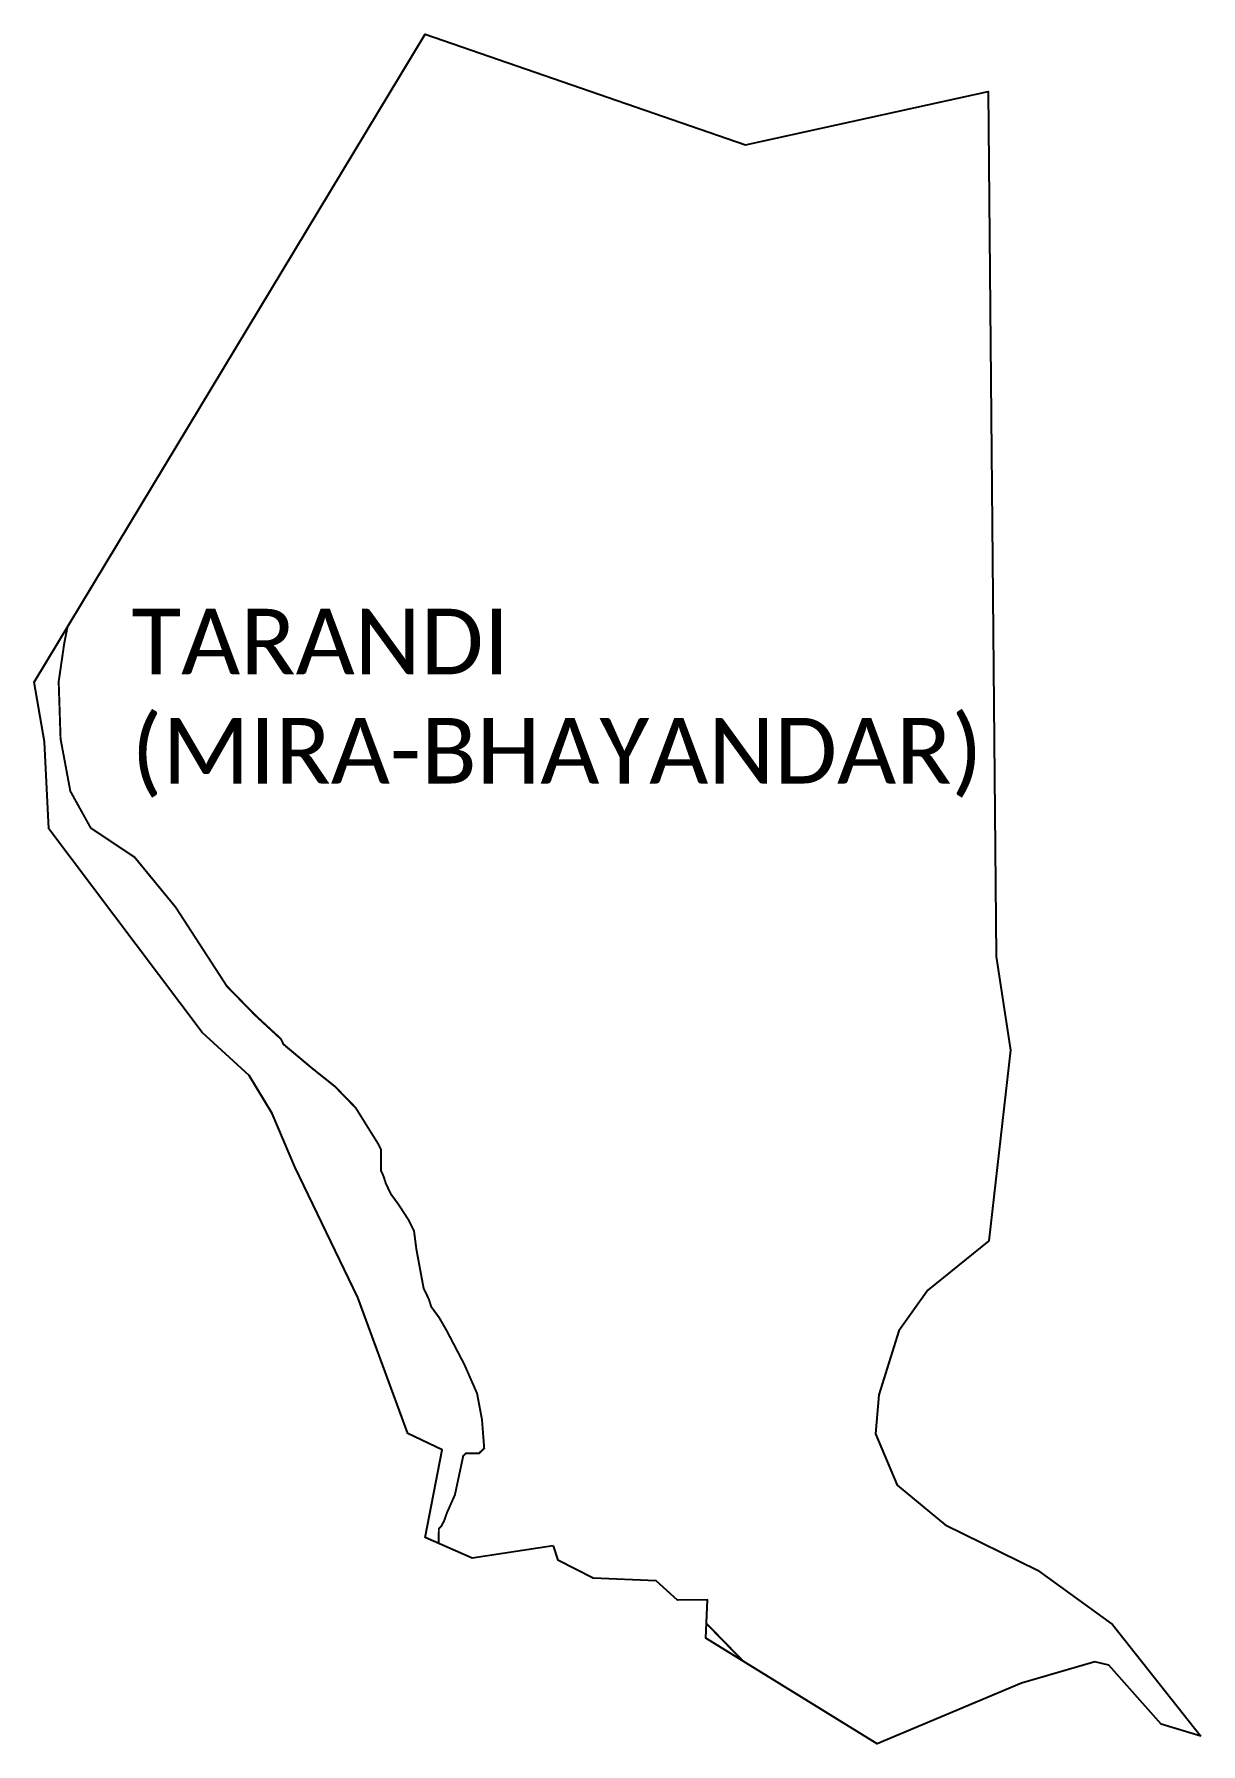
# Model space of a CAD drawing. Header units: metres. Extents: x 268261 to 270041, y 2134369 to 2136978.
import ezdxf

# ---------------------------------------------------------------- set-up
doc = ezdxf.new("R2010")
doc.units = ezdxf.units.M
for name, color, linetype in [('HAZARDS LINE', 1, 'Continuous'), ('village', 3, 'Continuous'), ('VILLAGE NAME', 250, 'Continuous')]:
    doc.layers.add(name, color=color, linetype=linetype)
doc.styles.get("Standard").update_dxf_attribs({"font": 'simplex.shx'})

msp = doc.modelspace()

# ---------------------------------------------------------------- linework, layer by layer
at = {"layer": 'HAZARDS LINE', "lineweight": 0, "const_width": 2.98}
for points in [[(268311.7, 2136073.7), (268306.9, 2136049.8), (268298.2, 2135990.2), (268301.1, 2135902.6), (268316, 2135822.9), (268347.1, 2135766.8), (268414.1, 2135722.1), (268476.8, 2135645.7), (268554.8, 2135525.4), (268598, 2135481.1), (268637.3, 2135444.8), (268641.2, 2135436.7), (268684.5, 2135400.4), (268720, 2135372.1), (268731.7, 2135360), (268751.4, 2135339.8), (268786.4, 2135283.7), (268790.3, 2135275.7), (268789.9, 2135243.9), (268793.8, 2135235.8), (268797.6, 2135223.9), (268805.4, 2135207.8), (268817.1, 2135191.8), (268832.7, 2135167.7), (268840.5, 2135151.7), (268844.1, 2135123.8), (268855.2, 2135064), (268863, 2135048), (268866.8, 2135036), (268878.6, 2135019.9), (268890.2, 2134999.9), (268917.4, 2134947.8), (268936.7, 2134903.8), (268944.2, 2134863.9), (268947.6, 2134820.1), (268943.6, 2134816.2), (268939.5, 2134812.2), (268919.7, 2134812.5), (268915.6, 2134808.6), (268911.4, 2134788.7), (268902.9, 2134749), (268890.6, 2134721.3), (268886.5, 2134709.5), (268882.4, 2134701.6), (268878.4, 2134697.6), (268878.1, 2134674.7)], [(269286.9, 2134552.5), (269341.3, 2134496.7), (269341.3, 2134496.2)]]:
    msp.add_lwpolyline(points, dxfattribs=at)
at = {"layer": 'village', "flags": 128}
msp.add_lwpolyline([(269052.6, 2134671.3), (269060.2, 2134649.3)], dxfattribs=at)
at = {"layer": 'village', "color": 3, "true_color": 0x00ff00}
for points in [[(269052.6, 2134671.3, 0), (268929.4, 2134652.3, 0), (268857.6, 2134683.7, 0), (268883.6, 2134817.7, 0), (268831.3, 2134842.8, 0), (268754.9, 2135050.3, 0), (268658.4, 2135249.5, 0), (268624.2, 2135330.9, 0), (268588.8, 2135389, 0), (268517.2, 2135454.8, 0), (268283.1, 2135765.7, 0), (268276.7, 2135898.4, 0), (268260.8, 2135989.3, 0), (268857.3, 2136978.2, 0), (269346.2, 2136809.5, 0), (269716.8, 2136890.9, 0), (269728.8, 2135570.4, 0), (269751, 2135427.5, 0), (269717.9, 2135136.5, 0), (269624.7, 2135061.5, 0), (269580.2, 2134999.2, 0), (269549.8, 2134901.5, 0), (269544.7, 2134842.3, 0), (269577.7, 2134763.7, 0), (269651.1, 2134703.2, 0), (269792.1, 2134634, 0), (269906.7, 2134551.3, 0), (270041.2, 2134380.7, 0)], [(270041.2, 2134380.7, 0), (269980.8, 2134399, 0), (269900.7, 2134488.9, 0), (269879.5, 2134494.2, 0), (269767.5, 2134461.8, 0), (269547.5, 2134369.1, 0), (269286, 2134530.3, 0), (269288.3, 2134588.7, 0), (269242.8, 2134588.2, 0), (269209.9, 2134617.7, 0), (269113.7, 2134621.7, 0), (269060.2, 2134649.3, 0)]]:
    msp.add_polyline3d(points, dxfattribs=at)

# ---------------------------------------------------------------- texts
at = {"layer": 'VILLAGE NAME', "insert": (268409.1, 2136101.3), "char_height": 100, "attachment_point": 1}
msp.add_mtext_dynamic_manual_height_columns('{\\fCalibri|b0|i0|c0|p34;TARANDI (MIRA-BHAYANDAR)}', width=1449.11, gutter_width=643.2, heights=[0], dxfattribs=at)

doc.saveas('drawing.dxf')
